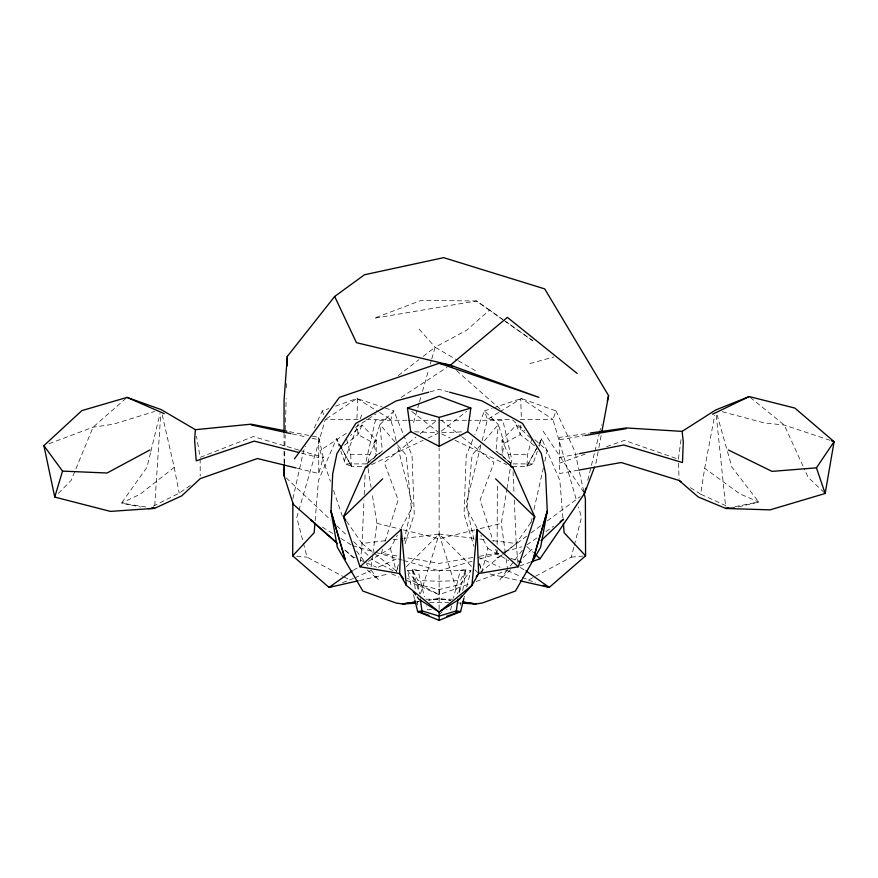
<?xml version="1.0" encoding="UTF-8"?>
<svg xmlns="http://www.w3.org/2000/svg" width="878" height="878" viewBox="0 0 878 878"><rect width="100%" height="100%" fill="white"/><g stroke="black" fill="none" stroke-linecap="round" stroke-linejoin="round"><path stroke-width="0.66" stroke-dasharray="4.39 3.29" d="M373.699 458.535L376.201 455.495L376.212 440.076L361.999 425.051L350.421 435.499M471.98 561.251L439.143 570.788L439.143 594.669L471.069 583.299M497.135 549.76L497.113 557.969L503.665 553.129M497.146 544.294L497.343 484.14M284.428 463.672L284.746 451.457M284.9 446.024L285.185 435.159M285.328 429.737L286.173 398.513M286.458 387.648L286.568 383.576M356.94 418.389L357.555 399.446L356.94 398.491L335.111 406.316M360.452 561.613L362.076 543.515L363.975 500.087M364.205 494.654L365.16 472.935M512.543 466.602L526.91 466.284L527.612 454.552L531.717 438.989M520.906 425.161L520.314 434.621L534.911 446.145M154.748 505.64L160.663 414.954M315.147 520.643L318.451 480.409L336.461 438.802L351.376 466.284L363.13 466.547M506.365 459.611L495.971 451.04L498.309 424.546L484.469 410.915L474.844 434.522M678.409 459.216L681.229 438.012M371.098 566.837L372.744 554.6M372.93 553.25L376.947 523.343L371.965 492.668M458.953 592.42L460.083 584.507L470.871 570.349L407.403 570.349L411.584 587.119M460.566 605.107L460.961 602.462M462.761 590.554L465.944 569.372L460.302 570.349L453.531 598.028M725.974 505.75L700.666 494.182L704.694 468.259L714.725 415.25M505.355 553.25L501.327 523.343L506.738 490.001M506.957 488.673L510.634 465.998M510.853 464.66L511.72 459.326L502.842 420.277L468.6 420.277M595.899 463.496L598.631 448.867M598.884 447.539L601.375 434.237M292.901 498.825L303.514 451.04L305.785 446.178M403.924 541.254L412.221 504.159L396.505 441.974M530.971 522.871L532.178 517.526M533.989 509.492L543.328 468.029M544.832 461.334L547.246 450.633L533.989 438.934M367.904 463.013L369.912 454.552L376.212 440.076L374.017 443.258L376.201 455.495L366.708 463.891L345.361 463.891L340.916 451.347M150.511 452.796L147.01 467.217L121.482 503.116L140.721 507.045M150.829 451.479L160.059 413.472M451.588 605.93L450.623 609.892L446.792 609.343M587.755 480.244L594.593 452.499M594.922 451.171L599.158 433.995M599.487 432.678L601.441 424.743M463.793 598.73L464.44 596.151M466.69 587.119L470.871 570.349M479.542 564.444L481.923 572.204L487.872 548.344L480.892 535.24M480.771 445.947L466.053 504.159L474.054 539.926M482.11 440.657L487.455 419.486L484.469 410.915L492.097 408.347M535.558 576.253L571.249 557.146L573.982 546.555M574.322 545.227L581.488 517.427L578.448 506.979M398.36 564.675L396.351 572.204L398.338 565.739M459.326 592.343L465.417 570.349M297.433 468.303L318.747 473.505L323.291 457.394L318.747 437.376L310.79 435.828M413.549 422.559L419.124 403.079M419.497 401.773L420.99 396.582M422.472 391.39L428.793 369.309M430.275 364.118L431.394 360.221M431.767 358.926L435.115 347.238L466.547 330.293L489.518 310.11L502.885 319.559M405.098 543.767L414.229 514.036L412.045 455.638L403.946 435.762M420.474 593.945L439.143 534.043L439.143 447.857M382.589 549.321L381.359 553.228L398.821 556.312M385.036 541.517L398.14 499.889L384.246 462.497L415.92 437.145M562.908 517.965L559.824 480.409L541.814 438.802L526.91 466.284L532.924 463.891L537.369 451.347M539.147 446.331L541.814 438.802L538.203 445.541M493.37 407.919L521.345 398.491L556.004 410.915L552.964 419.486L576.934 501.755M344.352 460.654L358.279 423.931M360.21 418.872L361.648 415.074M472.814 439.494L466.229 455.638L464.045 514.036L473.977 546.346M361.999 425.051L357.961 434.621L341.279 447.791L351.376 466.284L345.361 463.891M314.313 427.937L322.281 410.915L328.69 408.61M465.944 569.372L460.302 580.577L439.143 581.236L417.972 580.577L412.331 569.372L417.972 570.349L424.425 596.711M368.453 561.327L390.403 548.344L397.383 535.24M401.191 528.084L411.343 509.02L406.185 455.056L395.704 442.852M526.91 466.284L536.37 448.943M520.215 419.486L552.964 419.486L521.345 398.491L520.731 399.446L521.345 418.389M502.633 554.358L516.198 543.515L530.905 522.41M507.078 570.272L499.736 579.919L510.535 569.646M510.337 565.981L522.586 549.902M480.826 444.894L472.09 455.056L466.942 509.02L477.083 528.084M484.327 440.822L498.309 424.546L504.257 443.258L502.073 455.495L509.668 462.212M530.751 438.111L516.275 425.051L502.062 440.076L502.073 455.495L495.971 451.04M58.398 493.37L71.14 480.376L93.09 427.18L127.047 397.405M406.382 566.793L439.143 534.043L474.285 538.368M523.31 557.508L534.109 547.246M439.143 614.666L442.106 612.054M366.708 463.891L375.027 457.043M379.186 453.608L382.303 451.04L379.965 424.546L393.816 410.915L403.441 434.522M420.134 433.765L438.078 419.399M501.59 555.192L478.642 573.532L474.789 569.679M162.21 414.789L174.206 467.381L140.096 494.248L121.482 503.116L146.626 507.089M441.25 431.164L466.602 411.376M398.305 375.532L418.872 359.717M423.207 356.391L435.115 347.238L457.229 360.123M504.751 552.317L526.602 536.195M530.971 532.968L540.804 525.713M547.356 520.874L580.128 496.685M376.201 455.495L382.303 451.04M526.954 544.843L538.06 537.084M545.82 531.651L553.59 526.229M153.156 506.233L179.2 493.151L190.274 485.512M326.44 418.729L356.94 398.491L382.369 407.063M346.25 433.392L319.932 450.633L330.468 481.44M355.403 427.388L376.003 413.9M401.169 397.394L446.946 367.41M498.748 412.484L487.455 419.486L512.028 419.486M499.878 411.782L521.345 398.491M353.439 570.217L358.059 567.484M522.256 577.285L528.424 580.084L534.373 576.89M371.537 464.616L423.163 440.328M428.08 438.012L437.913 433.392M342.508 582.663L353.549 578.404M354.789 577.845L370.801 570.568M378.199 567.21L397.91 558.265M48.948 443.741L93.09 427.18L113.163 424.261L154.55 411.519M476.183 581.477L506.836 570.568M519.611 566.014L529.829 562.381M559.527 463.134L584.978 454.211M606.621 446.628L624.445 440.383L677.125 458.766M479.86 558.968L503.511 552.097M504.828 551.713L521.905 546.764M529.884 363.591L553.974 356.94M430.011 391.851L439.143 389.404L448.263 391.851M474.866 529.917L439.143 538.796L400.763 529.258M480.156 528.6L501.327 523.343M738.365 506.957L758.713 502.007L731.868 467.074L717.194 415.151M407.403 570.349L418.191 584.507L439.143 589.566L460.083 584.507M359.387 580.556L388.438 573.992M559.527 457.548L578.262 453.893M735.051 506.65L758.713 502.007L739.781 493.831L704.694 468.259M578.284 470.158L559.527 473.505L559.527 437.376L588.897 433.227M472.737 557.497L439.143 563.424L405.548 557.497M479.454 556.312L496.926 553.228L502.051 555.094M559.527 439.735L583.519 435.751M431.482 609.343L427.652 609.892L426.686 605.93M346.612 521.291L362.076 543.515L386.419 540.53M393.168 539.696L402.64 538.532M403.99 538.368L439.143 534.043L473.824 568.714M571.249 557.146L582.97 556.092M429.605 602.495L448.669 602.495M441.853 432.7L463.54 431.789M358.07 419.486L325.31 419.486L296.786 517.427L307.026 557.146L342.716 576.253M366.258 419.486L390.82 419.486L393.816 410.915L383.642 407.491M406.942 420.277L375.433 420.277L366.554 459.326L367.849 467.326M408.314 420.277L467.228 420.277M346.558 438.989L350.662 454.552L369.912 454.552M516.275 425.051L520.314 434.621L504.257 443.258L502.062 440.076L508.373 454.552L527.612 454.552M532.924 463.891L511.567 463.891L507.407 460.467M425.611 599.158L452.664 599.158M414.745 431.789L437.782 432.755M458.206 603.01L460.928 603.153M296.61 556.202L307.026 557.146M479.695 539.026L485.106 539.696M493.216 540.694L516.198 543.515L518.185 565.487M289.553 431.691L309.462 435.565M292.264 433.919L306.828 437.112M312.129 438.276L318.747 439.735M489.847 573.992L518.887 580.556M376.947 523.343L399.446 528.929M301.626 453.191L318.747 457.548M722.265 411.705L764.079 422.878L784.263 425.062L831.543 440.811M352.429 545.611L374.763 552.097M376.08 552.481L402.354 560.109M403.671 560.493L439.143 570.788M298.685 450.063L253.358 436.542L200.14 457.372L196.529 436.289M299.98 450.447L323.291 457.394M528.424 580.084L535.767 582.663M511.04 558.375L518.733 561.174M355.217 557.859L352.704 556.762L344.505 549.529M360.221 560.065L365.237 562.26M366.488 562.809L376.508 567.199M391.533 573.795L399.051 577.098M406.569 580.391L439.143 594.669L407.535 578.229M477.906 557.146L500.087 567.21M507.473 570.568L521.027 576.725M441.601 433.962L450.205 438.012M455.122 440.328L506.738 464.616M392.949 570.645L373.501 560.515L371.515 558.638M343.913 576.89L349.861 580.084M458.393 360.803L477.028 371.646M487.872 548.344L508.669 560.647M520.215 567.484L524.846 570.217M322.391 527.151L333.947 534.252M340.873 538.521L351.277 544.909M356.94 398.491L378.396 411.782M379.526 412.484L390.82 419.486L396.176 440.657M690.448 487.696L700.666 494.182M489.518 310.11L476.447 300.967L421.111 300.419L374.061 318.275L476.447 300.967L504.191 320.558M503.994 320.349L532.957 340.84M505.3 321.337L533.045 340.927M411.683 411.376L438.078 431.987M441.25 420.244L461.301 436.3M462.366 437.145L494.029 462.497L480.134 499.889L493.238 541.517M362.076 543.515L373.556 552.69M374.599 553.524L397.547 571.863M750.273 397.438L784.263 425.062L804.764 469.917M456.494 370.56L500.339 409.247M512.576 420.046L524.814 430.846M344.692 549.99L355.974 559.966M367.256 569.943L378.55 579.919L371.207 570.272M526.789 546.489L533.418 552.613M824.222 492.58L808.177 477.402L805.335 471.168M286.085 477.775L330.786 520.083M336.746 525.724L347.666 536.074M353.625 541.715L370.516 557.695M419.091 329.085L435.115 347.238M394.826 441.843L379.965 424.546L374.017 443.258L357.961 434.621L357.368 425.161M356.512 550.978L365.489 562.765M366.302 563.841L367.937 565.981M543.153 431.186L584.507 493.458M341.279 447.791L336.461 438.802L339.138 446.331M556.004 410.915L574.761 451.04L579.184 470.948M322.281 410.915L323.576 414.592M333.541 490.429L342.332 516.099M495.697 549.321L496.926 553.228M439.143 534.043L457.8 593.945M412.869 570.349L418.96 592.343M479.575 563.424L481.923 572.204M413.516 594.856L414.482 598.73M390.403 548.344L396.022 570.876M508.373 454.552L511.237 466.635M579.48 472.276L583.903 492.185M174.206 467.381L179.2 493.151M368.069 468.665L371.098 487.334M412.331 569.372L415.524 590.554M417.116 601.134L417.719 605.107M418.191 584.507L419.508 593.737M506.079 558.682L507.539 569.559M716.283 415.349L725.7 507.111M350.662 454.552L351.376 466.284M513.059 471.585L514.014 493.293M514.31 500.087L516.198 543.515M678.54 463.2L679.056 479.147M200.151 458.7L200.228 475.986M284.066 433.403L284.077 449.843M284.077 451.215L284.088 463.551M439.143 589.566L439.143 609.497M318.747 437.376L318.747 473.505M419.432 601.507L416.809 601.88L419.432 601.518M439.143 598.686L428.629 600.19L439.143 598.719L450.963 600.376L439.143 598.719"/><path stroke-width="1.32" d="M358.07 580.852L329.03 587.415L292.703 555.851L292.879 502.896M311.701 520.555L293.252 504.268L284.099 475.887L284.384 465.033M287.04 365.928L287.293 356.424L334.672 296.479L364.447 274.77L443.675 257.66L544.711 288.895L608.597 395.671L601.869 431.581M410.684 431.614L365.391 467.513L343.517 516.846L359.991 566.782L401.301 529.357L399.633 573.532L406.349 585.417L439.143 612.054L459.424 599.158L471.947 585.417L478.642 573.532L476.984 529.357L518.294 566.782L534.768 516.846L512.884 467.513L467.601 431.614L470.827 408.072L439.143 396.285L407.469 408.072L410.684 431.614L439.143 446.298L467.601 431.614M287.293 356.424L284.044 400.511L284.066 432.031M296.095 467.974L257.452 458.535L200.239 478.642L181.702 495.861L154.572 508.34L110.452 511.402L54.754 497.08L43.9 445.629L81.884 410.597L127.047 397.405L161.014 409.532L195.399 429.693L194.609 440.119L196.211 460.84L254.214 441.129L298.992 452.521M314.928 523.321L314.148 532.716L292.703 555.851M476.984 529.357L471.947 585.417L439.143 612.054L418.85 599.158L417.259 597.018M414.811 600.025L417.709 611.626L421.956 610.858L439.143 616.136L456.319 610.858L458.009 599.005M579.634 469.928L621.174 462.519L679.1 480.475L698.262 496.992L725.843 508.461L770.039 509.866L825.166 493.48L834.1 441.667L794.842 408.072L749.219 396.571L715.724 409.96L682.107 431.383L626.277 427.948L590.235 433.041M531.113 561.92L540.047 558.737L584.507 493.458L585.802 488.179M607.302 400.961L608.597 395.671M463.793 598.73L460.577 611.626L439.143 620.34L417.709 611.626L422.362 612.57M54.754 497.08L62.525 471.124L43.9 445.629M584.507 493.458L594.472 467.25M728.323 449.953L772.014 471.376L816.441 467.831L834.1 441.667L831.543 440.811M533.22 519.074L534.768 516.846L495.609 478.828M294.492 458.821L339.38 397.383L439.143 363.283L450.381 365.16L538.905 397.383L439.143 363.283M459.424 599.158L461.828 595.953M476.238 576.736L478.642 573.532L518.294 566.782M382.676 478.828L343.517 516.846L345.844 520.182M540.991 540.716L563.588 519.238L560.252 521.576M584.199 493.513L585.385 498.825L585.571 555.851L549.255 587.415L520.204 580.852M334.672 296.479L356.446 342.683L450.381 365.16L507.407 317.375L577.186 373.457M352.276 570.898L329.03 587.415L332.707 586.12M149.918 449.975L107.05 473.012L62.525 471.124M712.607 414.207L749.219 396.571M365.391 467.513L367.849 466.35M446.803 616.213L459.567 611.725M407.469 408.072L439.143 417.412L470.827 408.072M428.716 392.203L396.121 400.95L355.755 423.448L336.932 453.597L332.707 473.9L330.995 511.172L337.339 547.301L362.844 591.059L396.121 603.043L402.365 603.954L415.985 603.23M734.546 507.879L725.843 508.461L728.477 507.945M455.912 612.57L460.577 611.626L456.319 610.858M579.601 453.63L623.764 445.003L682.469 462.541L683.293 441.766L682.107 431.383M584.847 435.532L626.179 428.673M195.399 429.693L251.064 424.184L286.897 431.164M148.415 508.614L154.572 508.34L151.927 507.923M462.3 603.23L475.92 603.954L482.154 603.043L515.43 591.059L540.618 547.301L547.279 511.172L545.567 473.9L541.342 453.597L522.52 423.448L482.154 400.95L449.569 392.203M359.991 566.782L399.633 573.532L403.639 578.865M251.196 424.897L290.936 433.622M543.12 585.253L549.255 587.415L525.999 570.898M422.537 613.074L428.925 615.324M518.733 561.174L521.302 562.107M127.047 397.405L164.285 413.67M510.425 466.35L512.884 467.513M313.139 521.477L310.834 520.061L337.503 543.636M679.1 480.475L681.372 481.923M450.381 365.16L452.411 366.96M313.753 522.366L336.307 542.286M535.317 554.369L540.047 558.737M585.571 555.851L564.126 532.716L563.358 523.321M413.253 591.684L415.656 594.889M816.441 467.831L825.166 493.48M420.266 599.005L421.956 610.858M401.301 529.357L406.349 585.417M284.088 464.923L284.099 475.887M439.143 417.412L439.143 446.298M439.143 612.153L439.143 620.34M547.279 511.172L533.133 559.352L547.279 511.172M415.492 602.067L402.365 603.954L415.492 602.078M475.92 603.954L462.783 602.067L475.92 603.954M345.142 559.352L330.995 511.172L345.142 559.352"/></g></svg>
